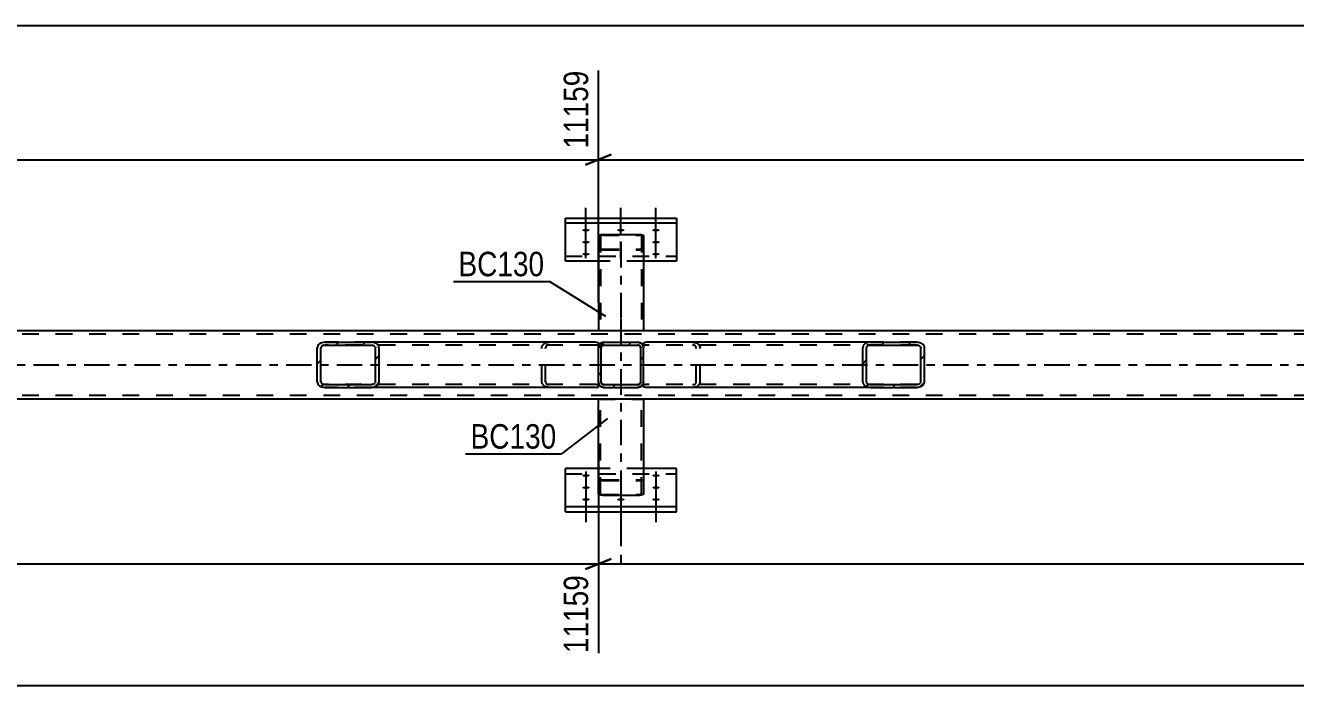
# Model space of a CAD drawing. Header units: millimetres. Extents: x 0 to 1189, y 0 to 841.
# Drawn here: x 399.5 to 548.3, y 390.1 to 467.5 of the extents above; entities that cross this region are included whole.
import ezdxf

# ---------------------------------------------------------------- set-up
doc = ezdxf.new("R2010")
doc.units = ezdxf.units.MM
doc.linetypes.add('DXK_LINE_DOT2', pattern=[3.9198, 1.9599, -1.9599])
doc.linetypes.add('DXK_LINE_DOT3', pattern=[5.9187, 2.979, -0.9799, 0.9799, -0.9799])
doc.styles.add('Arial Narrow', font='ARIALN.TTF', dxfattribs={"height": 0.2})

# ---------------------------------------------------------------- blocks, each defined once
blk = doc.blocks.new('Part-761551702-3737 - 3599')
at = {"color": 2, "linetype": 'Continuous'}
for p, q in [((1023.48, 431.71), (98.63, 431.71)), ((1023.48, 423.71), (98.63, 423.71))]:
    blk.add_line(p, q, dxfattribs=at)
at = {"color": 7, "linetype": 'DXK_LINE_DOT2'}
for p, q in [((1028.28, 431.31), (98.63, 431.31)), ((1028.28, 424.11), (98.63, 424.11))]:
    blk.add_line(p, q, dxfattribs=at)
at = {"color": 7, "linetype": 'DXK_LINE_DOT3'}
blk.add_line((98.63, 427.71), (1028.28, 427.71), dxfattribs=at)
blk = doc.blocks.new('Part-761551702-3613 - 3599')
at = {"color": 7, "linetype": 'DXK_LINE_DOT3'}
blk.add_line((469.28, 433.11), (469.28, 403.94), dxfattribs=at)
at = {"color": 2, "linetype": 'Continuous'}
for p, q in [((466.64, 412.6), (466.64, 423.71)), ((471.92, 423.71), (471.92, 412.6)), ((466.68, 412.54), (466.64, 412.6)), ((466.78, 412.48), (466.68, 412.54)), ((466.94, 412.45), (466.78, 412.48)), ((467.12, 412.43), (466.94, 412.45)), ((467.12, 412.43), (471.44, 412.43)), ((471.63, 412.45), (471.44, 412.43)), ((471.78, 412.48), (471.63, 412.45)), ((471.89, 412.54), (471.78, 412.48)), ((471.92, 412.6), (471.89, 412.54))]:
    blk.add_line(p, q, dxfattribs=at)
at = {"color": 7, "linetype": 'DXK_LINE_DOT2'}
for p, q in [((466.64, 423.71), (471.92, 423.71)), ((466.88, 412.6), (466.88, 423.71)), ((471.68, 412.6), (471.68, 423.71)), ((466.64, 414.08), (466.68, 414.14)), ((466.68, 414.14), (466.78, 414.19)), ((466.78, 414.19), (466.94, 414.23)), ((466.9, 414.11), (466.88, 414.08)), ((466.95, 414.13), (466.9, 414.11)), ((466.94, 414.23), (467.12, 414.24)), ((467.03, 414.15), (466.95, 414.13)), ((467.12, 414.16), (467.03, 414.15)), ((467.12, 414.24), (471.44, 414.24)), ((467.12, 414.16), (471.44, 414.16)), ((471.44, 414.24), (471.63, 414.23)), ((471.54, 414.15), (471.44, 414.16)), ((471.61, 414.13), (471.54, 414.15)), ((471.61, 414.13), (471.63, 414.13)), ((471.63, 414.23), (471.78, 414.19)), ((471.63, 414.13), (471.67, 414.11)), ((471.68, 414.08), (471.67, 414.11)), ((471.78, 414.19), (471.89, 414.14)), ((471.89, 414.14), (471.92, 414.08)), ((466.88, 412.6), (466.9, 412.57)), ((466.9, 412.57), (466.95, 412.54)), ((466.95, 412.54), (467.03, 412.52)), ((467.03, 412.52), (467.12, 412.52)), ((467.12, 412.52), (471.44, 412.52)), ((471.44, 412.52), (471.54, 412.52)), ((471.54, 412.52), (471.61, 412.54)), ((471.61, 412.54), (471.67, 412.57)), ((471.67, 412.57), (471.68, 412.6))]:
    blk.add_line(p, q, dxfattribs=at)
blk = doc.blocks.new('Bolt-761551702-3709 - 3599')
at = {"linetype": 'Continuous'}
for points in [[(465.18, 443.64), (465.28, 443.63), (465.36, 443.62), (465.44, 443.61), (465.51, 443.59), (465.56, 443.56), (465.6, 443.53), (465.62, 443.5), (465.62, 443.47), (465.6, 443.44), (465.56, 443.41), (465.51, 443.39), (465.44, 443.36), (465.36, 443.35), (465.28, 443.34), (465.18, 443.34), (465.09, 443.34), (465, 443.35), (464.93, 443.36), (464.86, 443.39), (464.8, 443.41), (464.77, 443.44), (464.75, 443.47), (464.75, 443.5), (464.77, 443.53), (464.8, 443.56), (464.86, 443.59), (464.93, 443.61), (465, 443.62), (465.09, 443.63)], [(469.26, 443.64), (469.36, 443.63), (469.44, 443.62), (469.52, 443.61), (469.59, 443.59), (469.64, 443.56), (469.68, 443.53), (469.7, 443.5), (469.7, 443.47), (469.68, 443.44), (469.64, 443.41), (469.59, 443.39), (469.52, 443.36), (469.44, 443.35), (469.36, 443.34), (469.26, 443.34), (469.17, 443.34), (469.08, 443.35), (469.01, 443.36), (468.94, 443.39), (468.88, 443.41), (468.85, 443.44), (468.83, 443.47), (468.83, 443.5), (468.85, 443.53), (468.88, 443.56), (468.94, 443.59), (469.01, 443.61), (469.08, 443.62), (469.17, 443.63)], [(473.38, 443.64), (473.48, 443.63), (473.56, 443.62), (473.64, 443.61), (473.71, 443.59), (473.76, 443.56), (473.8, 443.53), (473.82, 443.5), (473.82, 443.47), (473.8, 443.44), (473.76, 443.41), (473.71, 443.39), (473.64, 443.36), (473.56, 443.35), (473.48, 443.34), (473.38, 443.34), (473.29, 443.34), (473.2, 443.35), (473.13, 443.36), (473.06, 443.39), (473, 443.41), (472.97, 443.44), (472.95, 443.47), (472.95, 443.5), (472.97, 443.53), (473, 443.56), (473.06, 443.59), (473.13, 443.61), (473.2, 443.62), (473.29, 443.63)], [(465.18, 442.23), (465.28, 442.22), (465.36, 442.21), (465.44, 442.2), (465.51, 442.18), (465.56, 442.15), (465.6, 442.12), (465.62, 442.09), (465.62, 442.06), (465.6, 442.03), (465.56, 442), (465.51, 441.98), (465.44, 441.95), (465.36, 441.94), (465.28, 441.93), (465.18, 441.93), (465.09, 441.93), (465, 441.94), (464.93, 441.95), (464.86, 441.98), (464.8, 442), (464.77, 442.03), (464.75, 442.06), (464.75, 442.09), (464.77, 442.12), (464.8, 442.15), (464.86, 442.18), (464.93, 442.2), (465, 442.21), (465.09, 442.22)], [(473.38, 442.23), (473.48, 442.22), (473.56, 442.21), (473.64, 442.2), (473.71, 442.18), (473.76, 442.15), (473.8, 442.12), (473.82, 442.09), (473.82, 442.06), (473.8, 442.03), (473.76, 442), (473.71, 441.98), (473.64, 441.95), (473.56, 441.94), (473.48, 441.93), (473.38, 441.93), (473.29, 441.93), (473.2, 441.94), (473.13, 441.95), (473.06, 441.98), (473, 442), (472.97, 442.03), (472.95, 442.06), (472.95, 442.09), (472.97, 442.12), (473, 442.15), (473.06, 442.18), (473.13, 442.2), (473.2, 442.21), (473.29, 442.22)], [(465.18, 440.83), (465.28, 440.83), (465.36, 440.82), (465.44, 440.8), (465.51, 440.78), (465.56, 440.76), (465.6, 440.73), (465.62, 440.7), (465.62, 440.67), (465.6, 440.63), (465.56, 440.61), (465.51, 440.58), (465.44, 440.56), (465.36, 440.54), (465.28, 440.53), (465.18, 440.53), (465.09, 440.53), (465, 440.54), (464.93, 440.56), (464.86, 440.58), (464.8, 440.61), (464.77, 440.63), (464.75, 440.67), (464.75, 440.7), (464.77, 440.73), (464.8, 440.76), (464.86, 440.78), (464.93, 440.8), (465, 440.82), (465.09, 440.83)], [(473.38, 440.83), (473.48, 440.83), (473.56, 440.82), (473.64, 440.8), (473.71, 440.78), (473.76, 440.76), (473.8, 440.73), (473.82, 440.7), (473.82, 440.67), (473.8, 440.63), (473.76, 440.61), (473.71, 440.58), (473.64, 440.56), (473.56, 440.54), (473.48, 440.53), (473.38, 440.53), (473.29, 440.53), (473.2, 440.54), (473.13, 440.56), (473.06, 440.58), (473, 440.61), (472.97, 440.63), (472.95, 440.67), (472.95, 440.7), (472.97, 440.73), (473, 440.76), (473.06, 440.78), (473.13, 440.8), (473.2, 440.82), (473.29, 440.83)]]:
    blk.add_hatch(color=1, dxfattribs=at).paths.add_polyline_path(points)
at = {"color": 1, "linetype": 'Continuous'}
for p, q in [((465.18, 443), (465.18, 446.12)), ((469.26, 443), (469.26, 446.12)), ((473.38, 443), (473.38, 446.12)), ((465.18, 441.59), (465.18, 444.71)), ((465.18, 440.19), (465.18, 443.31)), ((473.38, 441.59), (473.38, 444.71)), ((473.38, 440.19), (473.38, 443.31))]:
    blk.add_line(p, q, dxfattribs=at)
at = {"color": 1, "linetype": 'DXK_LINE_DOT2'}
blk.add_line((469.26, 440.19), (469.26, 443.31), dxfattribs=at)
blk = doc.blocks.new('Part-761551702-3655 - 3599')
at = {"color": 2, "linetype": 'Continuous'}
for p, q in [((462.78, 410.51), (462.78, 415.56)), ((466.64, 415.56), (462.78, 415.56)), ((475.78, 415.56), (471.92, 415.56)), ((475.78, 410.51), (475.78, 415.56)), ((462.78, 411.11), (475.78, 411.11)), ((462.78, 410.51), (475.78, 410.51))]:
    blk.add_line(p, q, dxfattribs=at)
at = {"color": 7, "linetype": 'DXK_LINE_DOT2'}
for p, q in [((471.92, 415.56), (466.64, 415.56)), ((462.78, 414.96), (475.78, 414.96))]:
    blk.add_line(p, q, dxfattribs=at)
blk = doc.blocks.new('Part-761551702-3676 - 3599')
at = {"color": 2, "linetype": 'Continuous'}
for p, q in [((466.64, 442.82), (466.68, 442.89)), ((466.64, 442.82), (466.64, 431.71)), ((466.68, 442.89), (466.78, 442.94)), ((466.78, 442.94), (466.94, 442.97)), ((466.94, 442.97), (467.12, 442.99)), ((467.12, 442.99), (471.44, 442.99)), ((471.44, 442.99), (471.63, 442.97)), ((471.63, 442.97), (471.78, 442.94)), ((471.78, 442.94), (471.89, 442.89)), ((471.89, 442.89), (471.92, 442.82)), ((471.92, 442.82), (471.92, 431.71))]:
    blk.add_line(p, q, dxfattribs=at)
at = {"color": 7, "linetype": 'DXK_LINE_DOT2'}
for p, q in [((466.9, 442.85), (466.88, 442.82)), ((466.88, 442.82), (466.88, 431.71)), ((466.95, 442.88), (466.9, 442.85)), ((467.03, 442.9), (466.95, 442.88)), ((467.12, 442.9), (467.03, 442.9)), ((467.12, 442.9), (471.44, 442.9)), ((471.54, 442.9), (471.44, 442.9)), ((471.61, 442.88), (471.54, 442.9)), ((471.67, 442.85), (471.61, 442.88)), ((471.68, 442.82), (471.67, 442.85)), ((471.68, 442.82), (471.68, 431.71)), ((466.68, 441.28), (466.64, 441.34)), ((466.78, 441.23), (466.68, 441.28)), ((466.94, 441.19), (466.78, 441.23)), ((466.88, 441.34), (466.9, 441.31)), ((466.9, 441.31), (466.95, 441.29)), ((467.12, 441.18), (466.94, 441.19)), ((466.95, 441.29), (467.03, 441.27)), ((467.03, 441.27), (467.12, 441.26)), ((467.12, 441.26), (471.44, 441.26)), ((467.12, 441.18), (471.44, 441.18)), ((471.44, 441.26), (471.54, 441.27)), ((471.63, 441.19), (471.44, 441.18)), ((471.54, 441.27), (471.61, 441.29)), ((471.61, 441.29), (471.63, 441.29)), ((471.63, 441.29), (471.67, 441.31)), ((471.78, 441.23), (471.63, 441.19)), ((471.67, 441.31), (471.68, 441.34)), ((471.89, 441.28), (471.78, 441.23)), ((471.92, 441.34), (471.89, 441.28)), ((471.92, 431.71), (466.64, 431.71))]:
    blk.add_line(p, q, dxfattribs=at)
at = {"color": 7, "linetype": 'DXK_LINE_DOT3'}
blk.add_line((469.28, 442.08), (469.28, 431.71), dxfattribs=at)
blk = doc.blocks.new('Bolt-761551702-3680 - 3599')
at = {"linetype": 'Continuous'}
for points in [[(465.18, 414.59), (465.09, 414.59), (465, 414.6), (464.93, 414.62), (464.86, 414.64), (464.8, 414.66), (464.77, 414.69), (464.75, 414.72), (464.75, 414.75), (464.77, 414.79), (464.8, 414.81), (464.86, 414.84), (464.93, 414.86), (465, 414.88), (465.09, 414.89), (465.18, 414.89), (465.28, 414.89), (465.36, 414.88), (465.44, 414.86), (465.51, 414.84), (465.56, 414.81), (465.6, 414.79), (465.62, 414.75), (465.62, 414.72), (465.6, 414.69), (465.56, 414.66), (465.51, 414.64), (465.44, 414.62), (465.36, 414.6), (465.28, 414.59)], [(473.38, 414.59), (473.29, 414.59), (473.2, 414.6), (473.13, 414.62), (473.06, 414.64), (473, 414.66), (472.97, 414.69), (472.95, 414.72), (472.95, 414.75), (472.97, 414.79), (473, 414.81), (473.06, 414.84), (473.13, 414.86), (473.2, 414.88), (473.29, 414.89), (473.38, 414.89), (473.48, 414.89), (473.56, 414.88), (473.64, 414.86), (473.71, 414.84), (473.76, 414.81), (473.8, 414.79), (473.82, 414.75), (473.82, 414.72), (473.8, 414.69), (473.76, 414.66), (473.71, 414.64), (473.64, 414.62), (473.56, 414.6), (473.48, 414.59)], [(465.18, 413.18), (465.09, 413.18), (465, 413.19), (464.93, 413.21), (464.86, 413.23), (464.8, 413.25), (464.77, 413.28), (464.75, 413.31), (464.75, 413.35), (464.77, 413.38), (464.8, 413.41), (464.86, 413.43), (464.93, 413.45), (465, 413.47), (465.09, 413.48), (465.18, 413.48), (465.28, 413.48), (465.36, 413.47), (465.44, 413.45), (465.51, 413.43), (465.56, 413.41), (465.6, 413.38), (465.62, 413.35), (465.62, 413.31), (465.6, 413.28), (465.56, 413.25), (465.51, 413.23), (465.44, 413.21), (465.36, 413.19), (465.28, 413.18)], [(465.18, 411.78), (465.09, 411.79), (465, 411.8), (464.93, 411.81), (464.86, 411.83), (464.8, 411.86), (464.77, 411.89), (464.75, 411.92), (464.75, 411.95), (464.77, 411.98), (464.8, 412.01), (464.86, 412.04), (464.93, 412.06), (465, 412.07), (465.09, 412.08), (465.18, 412.08), (465.28, 412.08), (465.36, 412.07), (465.44, 412.06), (465.51, 412.04), (465.56, 412.01), (465.6, 411.98), (465.62, 411.95), (465.62, 411.92), (465.6, 411.89), (465.56, 411.86), (465.51, 411.83), (465.44, 411.81), (465.36, 411.8), (465.28, 411.79)], [(469.26, 411.78), (469.17, 411.79), (469.08, 411.8), (469.01, 411.81), (468.94, 411.83), (468.88, 411.86), (468.85, 411.89), (468.83, 411.92), (468.83, 411.95), (468.85, 411.98), (468.88, 412.01), (468.94, 412.04), (469.01, 412.06), (469.08, 412.07), (469.17, 412.08), (469.26, 412.08), (469.36, 412.08), (469.44, 412.07), (469.52, 412.06), (469.59, 412.04), (469.64, 412.01), (469.68, 411.98), (469.7, 411.95), (469.7, 411.92), (469.68, 411.89), (469.64, 411.86), (469.59, 411.83), (469.52, 411.81), (469.44, 411.8), (469.36, 411.79)], [(473.38, 413.18), (473.29, 413.18), (473.2, 413.19), (473.13, 413.21), (473.06, 413.23), (473, 413.25), (472.97, 413.28), (472.95, 413.31), (472.95, 413.35), (472.97, 413.38), (473, 413.41), (473.06, 413.43), (473.13, 413.45), (473.2, 413.47), (473.29, 413.48), (473.38, 413.48), (473.48, 413.48), (473.56, 413.47), (473.64, 413.45), (473.71, 413.43), (473.76, 413.41), (473.8, 413.38), (473.82, 413.35), (473.82, 413.31), (473.8, 413.28), (473.76, 413.25), (473.71, 413.23), (473.64, 413.21), (473.56, 413.19), (473.48, 413.18)], [(473.38, 411.78), (473.29, 411.79), (473.2, 411.8), (473.13, 411.81), (473.06, 411.83), (473, 411.86), (472.97, 411.89), (472.95, 411.92), (472.95, 411.95), (472.97, 411.98), (473, 412.01), (473.06, 412.04), (473.13, 412.06), (473.2, 412.07), (473.29, 412.08), (473.38, 412.08), (473.48, 412.08), (473.56, 412.07), (473.64, 412.06), (473.71, 412.04), (473.76, 412.01), (473.8, 411.98), (473.82, 411.95), (473.82, 411.92), (473.8, 411.89), (473.76, 411.86), (473.71, 411.83), (473.64, 411.81), (473.56, 411.8), (473.48, 411.79)]]:
    blk.add_hatch(color=1, dxfattribs=at).paths.add_polyline_path(points)
at = {"color": 1, "linetype": 'Continuous'}
for p, q in [((465.18, 415.23), (465.18, 412.11)), ((473.38, 415.23), (473.38, 412.11)), ((465.18, 413.82), (465.18, 410.7)), ((473.38, 413.82), (473.38, 410.7)), ((465.18, 412.42), (465.18, 409.3)), ((469.26, 412.42), (469.26, 409.3)), ((473.38, 412.42), (473.38, 409.3))]:
    blk.add_line(p, q, dxfattribs=at)
at = {"color": 1, "linetype": 'DXK_LINE_DOT2'}
blk.add_line((469.26, 415.23), (469.26, 412.11), dxfattribs=at)
blk = doc.blocks.new('Part-761551702-3766 - 3599')
at = {"color": 2, "linetype": 'Continuous'}
for p, q in [((462.78, 439.86), (462.78, 444.91)), ((462.78, 444.91), (475.78, 444.91)), ((475.78, 444.91), (475.78, 439.86)), ((475.78, 444.31), (462.78, 444.31)), ((466.64, 439.86), (462.78, 439.86)), ((475.78, 439.86), (471.92, 439.86))]:
    blk.add_line(p, q, dxfattribs=at)
at = {"color": 7, "linetype": 'DXK_LINE_DOT2'}
for p, q in [((462.78, 440.46), (475.78, 440.46)), ((471.92, 439.86), (466.64, 439.86))]:
    blk.add_line(p, q, dxfattribs=at)
blk = doc.blocks.new('Part-761551702-3787 - 3599')
at = {"linetype": 'Continuous'}
h = blk.add_hatch(dxfattribs=at)
h.set_pattern_fill('', scale=0.7, style=0, pattern_type=0)
h.set_pattern_definition([(45, (471.519, 425.1189), (-1.57154, 1.57154), [])])
h.paths.add_polyline_path([(471.27, 425.07), (471.52, 425.12), (471.73, 425.26), (471.87, 425.47), (471.91, 425.71), (471.91, 429.71), (471.87, 429.96), (471.73, 430.16), (471.52, 430.3), (471.27, 430.35), (467.27, 430.35), (467.03, 430.3), (466.82, 430.16), (466.68, 429.96), (466.63, 429.71), (466.63, 425.71), (466.68, 425.47), (466.82, 425.26), (467.03, 425.12), (467.27, 425.07)])
h.paths.add_polyline_path([(467.15, 425.41), (467.05, 425.48), (466.98, 425.59), (466.95, 425.71), (466.95, 429.71), (466.98, 429.83), (467.05, 429.94), (467.15, 430.01), (467.27, 430.03), (471.27, 430.03), (471.4, 430.01), (471.5, 429.94), (471.57, 429.83), (471.59, 429.71), (471.59, 425.71), (471.57, 425.59), (471.5, 425.48), (471.4, 425.41), (471.27, 425.39), (467.27, 425.39)])
at = {"color": 7, "linetype": 'DXK_LINE_DOT2'}
for p, q in [((466.63, 429.71), (466.68, 429.96)), ((467.03, 430.3), (467.27, 430.35)), ((467.27, 430.03), (467.15, 430.01)), ((467.27, 430.35), (471.27, 430.35)), ((467.27, 430.03), (471.27, 430.03)), ((471.27, 430.35), (471.52, 430.3)), ((471.4, 430.01), (471.27, 430.03)), ((471.87, 429.96), (471.91, 429.71)), ((466.63, 425.71), (466.63, 429.71)), ((466.98, 429.83), (466.95, 429.71)), ((466.95, 425.71), (466.95, 429.71)), ((471.59, 429.71), (471.57, 429.83)), ((471.59, 425.71), (471.59, 429.71)), ((471.91, 425.71), (471.91, 429.71)), ((466.68, 425.47), (466.63, 425.71)), ((466.95, 425.71), (466.98, 425.59)), ((471.57, 425.59), (471.59, 425.71)), ((471.91, 425.71), (471.87, 425.47)), ((467.27, 425.07), (467.03, 425.12)), ((467.15, 425.41), (467.27, 425.39)), ((467.27, 425.39), (471.27, 425.39)), ((467.27, 425.07), (471.27, 425.07)), ((471.27, 425.39), (471.4, 425.41)), ((471.52, 425.12), (471.27, 425.07))]:
    blk.add_line(p, q, dxfattribs=at)
at = {"color": 2, "linetype": 'Continuous'}
for p, q in [((466.68, 429.96), (466.63, 429.71)), ((467.27, 430.35), (467.03, 430.3)), ((467.15, 430.01), (467.27, 430.03)), ((467.27, 430.35), (471.27, 430.35)), ((467.27, 430.03), (471.27, 430.03)), ((471.52, 430.3), (471.27, 430.35)), ((471.27, 430.03), (471.4, 430.01)), ((471.91, 429.71), (471.87, 429.96)), ((466.63, 425.71), (466.63, 429.71)), ((466.95, 429.71), (466.98, 429.83)), ((466.95, 425.71), (466.95, 429.71)), ((471.57, 429.83), (471.59, 429.71)), ((471.59, 425.71), (471.59, 429.71)), ((471.91, 425.71), (471.91, 429.71)), ((466.63, 425.71), (466.68, 425.47)), ((466.98, 425.59), (466.95, 425.71)), ((471.59, 425.71), (471.57, 425.59)), ((471.87, 425.47), (471.91, 425.71)), ((467.03, 425.12), (467.27, 425.07)), ((467.27, 425.39), (467.15, 425.41)), ((467.27, 425.39), (471.27, 425.39)), ((467.27, 425.07), (471.27, 425.07)), ((471.4, 425.41), (471.27, 425.39)), ((471.27, 425.07), (471.52, 425.12))]:
    blk.add_line(p, q, dxfattribs=at)
at = {"color": 7, "linetype": 'DXK_LINE_DOT2'}
for centre, radius, start, end in [((467.27, 429.71), 0.64, 112.5, 157.5), ((467.27, 429.71), 0.32, 112.5, 157.5), ((471.27, 429.71), 0.32, 22.5, 67.5), ((471.27, 429.71), 0.64, 22.5, 67.5), ((467.27, 425.71), 0.64, 202.5, 247.5), ((467.27, 425.71), 0.32, 202.5, 247.5), ((471.27, 425.71), 0.32, 292.5, 337.5), ((471.27, 425.71), 0.64, 292.5, 337.5)]:
    blk.add_arc(centre, radius, start, end, dxfattribs=at)
at = {"color": 2, "linetype": 'Continuous'}
for centre, radius, start, end in [((467.27, 429.71), 0.64, 112.5, 157.5), ((467.27, 429.71), 0.32, 112.5, 157.5), ((471.27, 429.71), 0.32, 22.5, 67.5), ((471.27, 429.71), 0.64, 22.5, 67.5), ((467.27, 425.71), 0.64, 202.5, 247.5), ((467.27, 425.71), 0.32, 202.5, 247.5), ((471.27, 425.71), 0.32, 292.5, 337.5), ((471.27, 425.71), 0.64, 292.5, 337.5)]:
    blk.add_arc(centre, radius, start, end, dxfattribs=at)
blk = doc.blocks.new('Part-761551702-3849 - 3599')
at = {"linetype": 'Continuous'}
h = blk.add_hatch(dxfattribs=at)
h.set_pattern_fill('', scale=0.7, style=0, pattern_type=0)
h.set_pattern_definition([(45, (504.2917, 425.1189), (-1.57154, 1.57154), [])])
h.paths.add_polyline_path([(503.96, 425.07), (504.29, 425.12), (504.58, 425.26), (504.77, 425.47), (504.83, 425.71), (504.83, 429.71), (504.77, 429.96), (504.58, 430.16), (504.29, 430.3), (503.96, 430.35), (498.46, 430.35), (498.13, 430.3), (497.84, 430.16), (497.65, 429.96), (497.59, 429.71), (497.59, 425.71), (497.65, 425.47), (497.84, 425.26), (498.13, 425.12), (498.46, 425.07)])
h.paths.add_polyline_path([(498.3, 425.41), (498.15, 425.48), (498.06, 425.59), (498.03, 425.71), (498.03, 429.71), (498.06, 429.83), (498.15, 429.94), (498.3, 430.01), (498.46, 430.03), (503.96, 430.03), (504.12, 430.01), (504.27, 429.94), (504.36, 429.83), (504.39, 429.71), (504.39, 425.71), (504.36, 425.59), (504.27, 425.48), (504.12, 425.41), (503.96, 425.39), (498.46, 425.39)])
at = {"color": 2, "linetype": 'Continuous'}
for p, q in [((471.91, 430.31), (472.17, 430.35)), ((471.91, 430.31), (471.91, 429.71)), ((498.46, 430.35), (472.17, 430.35)), ((497.65, 429.96), (497.59, 429.71)), ((498.46, 430.35), (498.13, 430.3)), ((498.3, 430.01), (498.46, 430.03)), ((498.46, 430.35), (503.96, 430.35)), ((498.46, 430.03), (503.96, 430.03)), ((504.29, 430.3), (503.96, 430.35)), ((503.96, 430.03), (504.12, 430.01)), ((504.83, 429.71), (504.77, 429.96)), ((497.59, 425.71), (497.59, 429.71)), ((498.03, 429.71), (498.06, 429.83)), ((498.03, 425.71), (498.03, 429.71)), ((504.36, 429.83), (504.39, 429.71)), ((504.39, 425.71), (504.39, 429.71)), ((504.83, 425.71), (504.83, 429.71)), ((471.91, 425.12), (471.91, 425.71)), ((497.59, 425.71), (497.65, 425.47)), ((498.06, 425.59), (498.03, 425.71)), ((504.39, 425.71), (504.36, 425.59)), ((504.77, 425.47), (504.83, 425.71)), ((471.91, 425.11), (471.91, 425.12)), ((472.17, 425.07), (471.91, 425.11)), ((498.46, 425.07), (472.17, 425.07)), ((498.13, 425.12), (498.46, 425.07)), ((498.46, 425.39), (498.3, 425.41)), ((498.46, 425.39), (503.96, 425.39)), ((498.46, 425.07), (503.96, 425.07)), ((504.12, 425.41), (503.96, 425.39)), ((503.96, 425.07), (504.29, 425.12))]:
    blk.add_line(p, q, dxfattribs=at)
at = {"color": 7, "linetype": 'DXK_LINE_DOT2'}
for p, q in [((471.91, 430.31), (471.91, 429.96)), ((472, 430.01), (471.91, 429.96)), ((472.17, 430.03), (472, 430.01)), ((503.96, 430.03), (472.17, 430.03)), ((477.66, 430.35), (478, 430.3)), ((477.83, 430.01), (477.66, 430.03)), ((478.47, 429.96), (478.54, 429.71)), ((503.96, 430.35), (498.46, 430.35)), ((471.91, 425.26), (471.91, 429.71)), ((478.1, 429.71), (478.07, 429.83)), ((478.1, 425.71), (478.1, 429.71)), ((478.54, 425.71), (478.54, 429.71)), ((471.91, 425.46), (472, 425.41)), ((478.07, 425.59), (478.1, 425.71)), ((478.54, 425.71), (478.47, 425.47)), ((472, 425.41), (472.17, 425.39)), ((503.96, 425.39), (472.17, 425.39)), ((477.66, 425.39), (477.83, 425.41)), ((478, 425.12), (477.66, 425.07)), ((503.96, 425.07), (498.46, 425.07))]:
    blk.add_line(p, q, dxfattribs=at)
for centre, radius, start, end in [((477.73, 429.62), 0.401, 32.4104, 75.4453), ((477.8, 429.53), 0.802, 32.4104, 75.4453), ((477.73, 425.8), 0.401, 284.5547, 327.5896), ((477.8, 425.9), 0.802, 284.5547, 327.5896)]:
    blk.add_arc(centre, radius, start, end, dxfattribs=at)
at = {"color": 2, "linetype": 'Continuous'}
for centre, radius, start, end in [((498.33, 429.53), 0.802, 104.5547, 147.5896), ((498.4, 429.62), 0.401, 104.5547, 147.5896), ((504.02, 429.62), 0.401, 32.4104, 75.4453), ((504.09, 429.53), 0.802, 32.4104, 75.4453), ((498.33, 425.9), 0.802, 212.4104, 255.4453), ((498.4, 425.8), 0.401, 212.4104, 255.4453), ((504.02, 425.8), 0.401, 284.5547, 327.5896), ((504.09, 425.9), 0.802, 284.5547, 327.5896)]:
    blk.add_arc(centre, radius, start, end, dxfattribs=at)
blk = doc.blocks.new('Part-761551702-3852 - 3599')
at = {"linetype": 'Continuous'}
h = blk.add_hatch(dxfattribs=at)
h.set_pattern_fill('', scale=0.7, style=0, pattern_type=0)
h.set_pattern_definition([(45, (440.42, 425.1189), (-1.57154, 1.57154), [])])
h.paths.add_polyline_path([(440.08, 425.07), (440.42, 425.12), (440.71, 425.26), (440.9, 425.47), (440.96, 425.71), (440.96, 429.71), (440.9, 429.96), (440.71, 430.16), (440.42, 430.3), (440.08, 430.35), (434.59, 430.35), (434.26, 430.3), (433.97, 430.16), (433.78, 429.96), (433.71, 429.71), (433.71, 425.71), (433.78, 425.47), (433.97, 425.26), (434.26, 425.12), (434.59, 425.07)])
h.paths.add_polyline_path([(434.42, 425.41), (434.28, 425.48), (434.19, 425.59), (434.15, 425.71), (434.15, 429.71), (434.19, 429.83), (434.28, 429.94), (434.42, 430.01), (434.59, 430.03), (440.08, 430.03), (440.25, 430.01), (440.39, 429.94), (440.49, 429.83), (440.52, 429.71), (440.52, 425.71), (440.49, 425.59), (440.39, 425.48), (440.25, 425.41), (440.08, 425.39), (434.59, 425.39)])
at = {"color": 2, "linetype": 'Continuous'}
for p, q in [((433.78, 429.96), (433.71, 429.71)), ((434.59, 430.35), (434.26, 430.3)), ((434.42, 430.01), (434.59, 430.03)), ((434.59, 430.35), (440.08, 430.35)), ((434.59, 430.03), (440.08, 430.03)), ((466.38, 430.35), (440.08, 430.35)), ((440.42, 430.3), (440.08, 430.35)), ((440.08, 430.03), (440.25, 430.01)), ((440.96, 429.71), (440.9, 429.96)), ((466.38, 430.35), (466.63, 430.31)), ((466.63, 430.31), (466.63, 430.3)), ((466.63, 430.3), (466.63, 430.16)), ((466.63, 430.16), (466.63, 429.71)), ((433.71, 425.71), (433.71, 429.71)), ((434.15, 429.71), (434.19, 429.83)), ((434.15, 425.71), (434.15, 429.71)), ((440.49, 429.83), (440.52, 429.71)), ((440.52, 425.71), (440.52, 429.71)), ((440.96, 425.71), (440.96, 429.71)), ((433.71, 425.71), (433.78, 425.47)), ((434.19, 425.59), (434.15, 425.71)), ((440.52, 425.71), (440.49, 425.59)), ((440.9, 425.47), (440.96, 425.71)), ((466.63, 425.11), (466.63, 425.71)), ((434.26, 425.12), (434.59, 425.07)), ((434.59, 425.39), (434.42, 425.41)), ((434.59, 425.39), (440.08, 425.39)), ((434.59, 425.07), (440.08, 425.07)), ((440.25, 425.41), (440.08, 425.39)), ((440.08, 425.07), (440.42, 425.12)), ((466.38, 425.07), (440.08, 425.07)), ((466.38, 425.07), (466.63, 425.11))]:
    blk.add_line(p, q, dxfattribs=at)
at = {"color": 7, "linetype": 'DXK_LINE_DOT2'}
for p, q in [((440.08, 430.35), (434.59, 430.35)), ((466.38, 430.03), (434.59, 430.03)), ((460.01, 429.71), (460.07, 429.96)), ((460.55, 430.3), (460.89, 430.35)), ((460.89, 430.03), (460.72, 430.01)), ((466.55, 430.01), (466.38, 430.03)), ((466.63, 429.96), (466.55, 430.01)), ((466.63, 430.31), (466.63, 430.31)), ((466.63, 430.16), (466.63, 429.96)), ((466.63, 425.71), (466.63, 429.96)), ((460.01, 425.71), (460.01, 429.71)), ((460.48, 429.83), (460.45, 429.71)), ((460.45, 425.71), (460.45, 429.71)), ((460.07, 425.47), (460.01, 425.71)), ((460.45, 425.71), (460.48, 425.59)), ((466.55, 425.41), (466.63, 425.46)), ((466.38, 425.39), (434.59, 425.39)), ((440.08, 425.07), (434.59, 425.07)), ((460.89, 425.07), (460.55, 425.12)), ((460.72, 425.41), (460.89, 425.39)), ((466.38, 425.39), (466.55, 425.41))]:
    blk.add_line(p, q, dxfattribs=at)
at = {"color": 2, "linetype": 'Continuous'}
for centre, radius, start, end in [((434.46, 429.53), 0.802, 104.5547, 147.5896), ((434.53, 429.62), 0.401, 104.5547, 147.5896), ((440.15, 429.62), 0.401, 32.4104, 75.4453), ((440.22, 429.53), 0.802, 32.4104, 75.4453), ((434.46, 425.9), 0.802, 212.4104, 255.4453), ((434.53, 425.8), 0.401, 212.4104, 255.4453), ((440.15, 425.8), 0.401, 284.5547, 327.5896), ((440.22, 425.9), 0.802, 284.5547, 327.5896)]:
    blk.add_arc(centre, radius, start, end, dxfattribs=at)
at = {"color": 7, "linetype": 'DXK_LINE_DOT2'}
for centre, radius, start, end in [((460.75, 429.53), 0.802, 104.5547, 147.5896), ((460.82, 429.62), 0.401, 104.5547, 147.5896), ((460.75, 425.9), 0.802, 212.4104, 255.4453), ((460.82, 425.8), 0.401, 212.4104, 255.4453)]:
    blk.add_arc(centre, radius, start, end, dxfattribs=at)
blk = doc.blocks.new('StraightDimension-761551702-18519 - 3599')
at = {"color": 7, "linetype": 'Continuous'}
for p, q in [((466.64, 435.01), (466.64, 462.18)), ((468.14, 452.34), (465.14, 451.14)), ((466.64, 451.74), (706.63, 451.74))]:
    blk.add_line(p, q, dxfattribs=at)
blk = doc.blocks.new('StraightDimension-761551702-18520 - 3599')
at = {"color": 7, "linetype": 'Continuous'}
for p, q in [((466.64, 435.01), (466.64, 462.18)), ((465.14, 451.14), (468.14, 452.34)), ((226.64, 451.74), (466.64, 451.74))]:
    blk.add_line(p, q, dxfattribs=at)
at = {"color": 0, "linetype": 'Continuous'}
blk.add_wipeout([(466.04, 462.78), (461.84, 462.78), (461.84, 452.44), (466.04, 452.44)], dxfattribs=at)
at = {"color": 3, "linetype": 'Continuous', "style": 'Arial Narrow'}
blk.add_text('11159', height=2.863, rotation=90.0002, dxfattribs=at).set_placement((465.44, 453.04))
blk = doc.blocks.new('StraightDimension-761551702-18763 - 3599')
at = {"color": 7, "linetype": 'Continuous'}
for p, q in [((466.64, 417.62), (466.64, 393.95)), ((468.14, 404.99), (465.14, 403.79)), ((466.64, 404.39), (706.63, 404.39))]:
    blk.add_line(p, q, dxfattribs=at)
blk = doc.blocks.new('StraightDimension-761551702-18764 - 3599')
at = {"color": 7, "linetype": 'Continuous'}
for p, q in [((466.64, 417.62), (466.64, 393.95)), ((465.14, 403.79), (468.14, 404.99)), ((226.64, 404.39), (466.64, 404.39))]:
    blk.add_line(p, q, dxfattribs=at)
at = {"color": 0, "linetype": 'Continuous'}
blk.add_wipeout([(466.04, 403.69), (461.84, 403.69), (461.84, 393.35), (466.04, 393.35)], dxfattribs=at)
at = {"color": 3, "linetype": 'Continuous', "style": 'Arial Narrow'}
blk.add_text('11159', height=2.863, rotation=90.0002, dxfattribs=at).set_placement((465.44, 393.95))
blk = doc.blocks.new('StraightDimension-761551702-18864 - 3599')
at = {"color": 7, "linetype": 'Continuous'}
blk.add_line((85.73, 390.14), (1028.28, 390.14), dxfattribs=at)
blk = doc.blocks.new('StraightDimension-761551702-18957 - 3599')
at = {"color": 7, "linetype": 'Continuous'}
blk.add_line((84.73, 467.47), (1029.28, 467.47), dxfattribs=at)
blk = doc.blocks.new('Mark-761551702-3672 - 3599')
at = {"color": 0}
blk.add_wipeout([(460.3, 438.09), (460.3, 441.09), (450.25, 441.09), (450.25, 438.09)], dxfattribs=at)
blk.add_wipeout([(460.3, 438.09), (460.3, 441.09), (450.25, 441.09), (450.25, 438.09)], dxfattribs=at)
at = {"color": 30, "linetype": 'Continuous'}
for p in [(449.65, 437.49), (467.52, 433.37)]:
    blk.add_line(p, (460.9, 437.49), dxfattribs=at)
at = {"color": 3, "style": 'Arial Narrow'}
blk.add_text('BC130', height=2.863, dxfattribs=at).set_placement((450.25, 438.09))
blk = doc.blocks.new('Mark-761551702-3609 - 3599')
at = {"color": 0}
blk.add_wipeout([(461.72, 417.9), (461.72, 420.9), (451.67, 420.9), (451.67, 417.9)], dxfattribs=at)
blk.add_wipeout([(461.72, 417.9), (461.72, 420.9), (451.67, 420.9), (451.67, 417.9)], dxfattribs=at)
at = {"color": 30, "linetype": 'Continuous'}
for p in [(467.71, 421.44), (451.07, 417.3)]:
    blk.add_line(p, (462.32, 417.3), dxfattribs=at)
at = {"color": 3, "style": 'Arial Narrow'}
blk.add_text('BC130', height=2.863, dxfattribs=at).set_placement((451.67, 417.9))

msp = doc.modelspace()

# ---------------------------------------------------------------- block references
for name in ['Part-761551702-3766 - 3599', 'Bolt-761551702-3709 - 3599', 'Part-761551702-3676 - 3599', 'Part-761551702-3613 - 3599', 'Part-761551702-3737 - 3599', 'Part-761551702-3852 - 3599', 'Part-761551702-3787 - 3599', 'Part-761551702-3849 - 3599', 'Part-761551702-3655 - 3599', 'Bolt-761551702-3680 - 3599']:
    msp.add_blockref(name, (0, 0))

# ---------------------------------------------------------------- next in the draw order: block references
for name in ['StraightDimension-761551702-18519 - 3599', 'StraightDimension-761551702-18763 - 3599']:
    msp.add_blockref(name, (0, 0))

# ---------------------------------------------------------------- next in the draw order: block references
for name in ['StraightDimension-761551702-18520 - 3599', 'StraightDimension-761551702-18764 - 3599']:
    msp.add_blockref(name, (0, 0))

# ---------------------------------------------------------------- next in the draw order: block references
for name in ['StraightDimension-761551702-18957 - 3599', 'StraightDimension-761551702-18864 - 3599']:
    msp.add_blockref(name, (0, 0))

# ---------------------------------------------------------------- next in the draw order: block references
for name in ['Mark-761551702-3672 - 3599', 'Mark-761551702-3609 - 3599']:
    msp.add_blockref(name, (0, 0))

doc.saveas('drawing.dxf')
